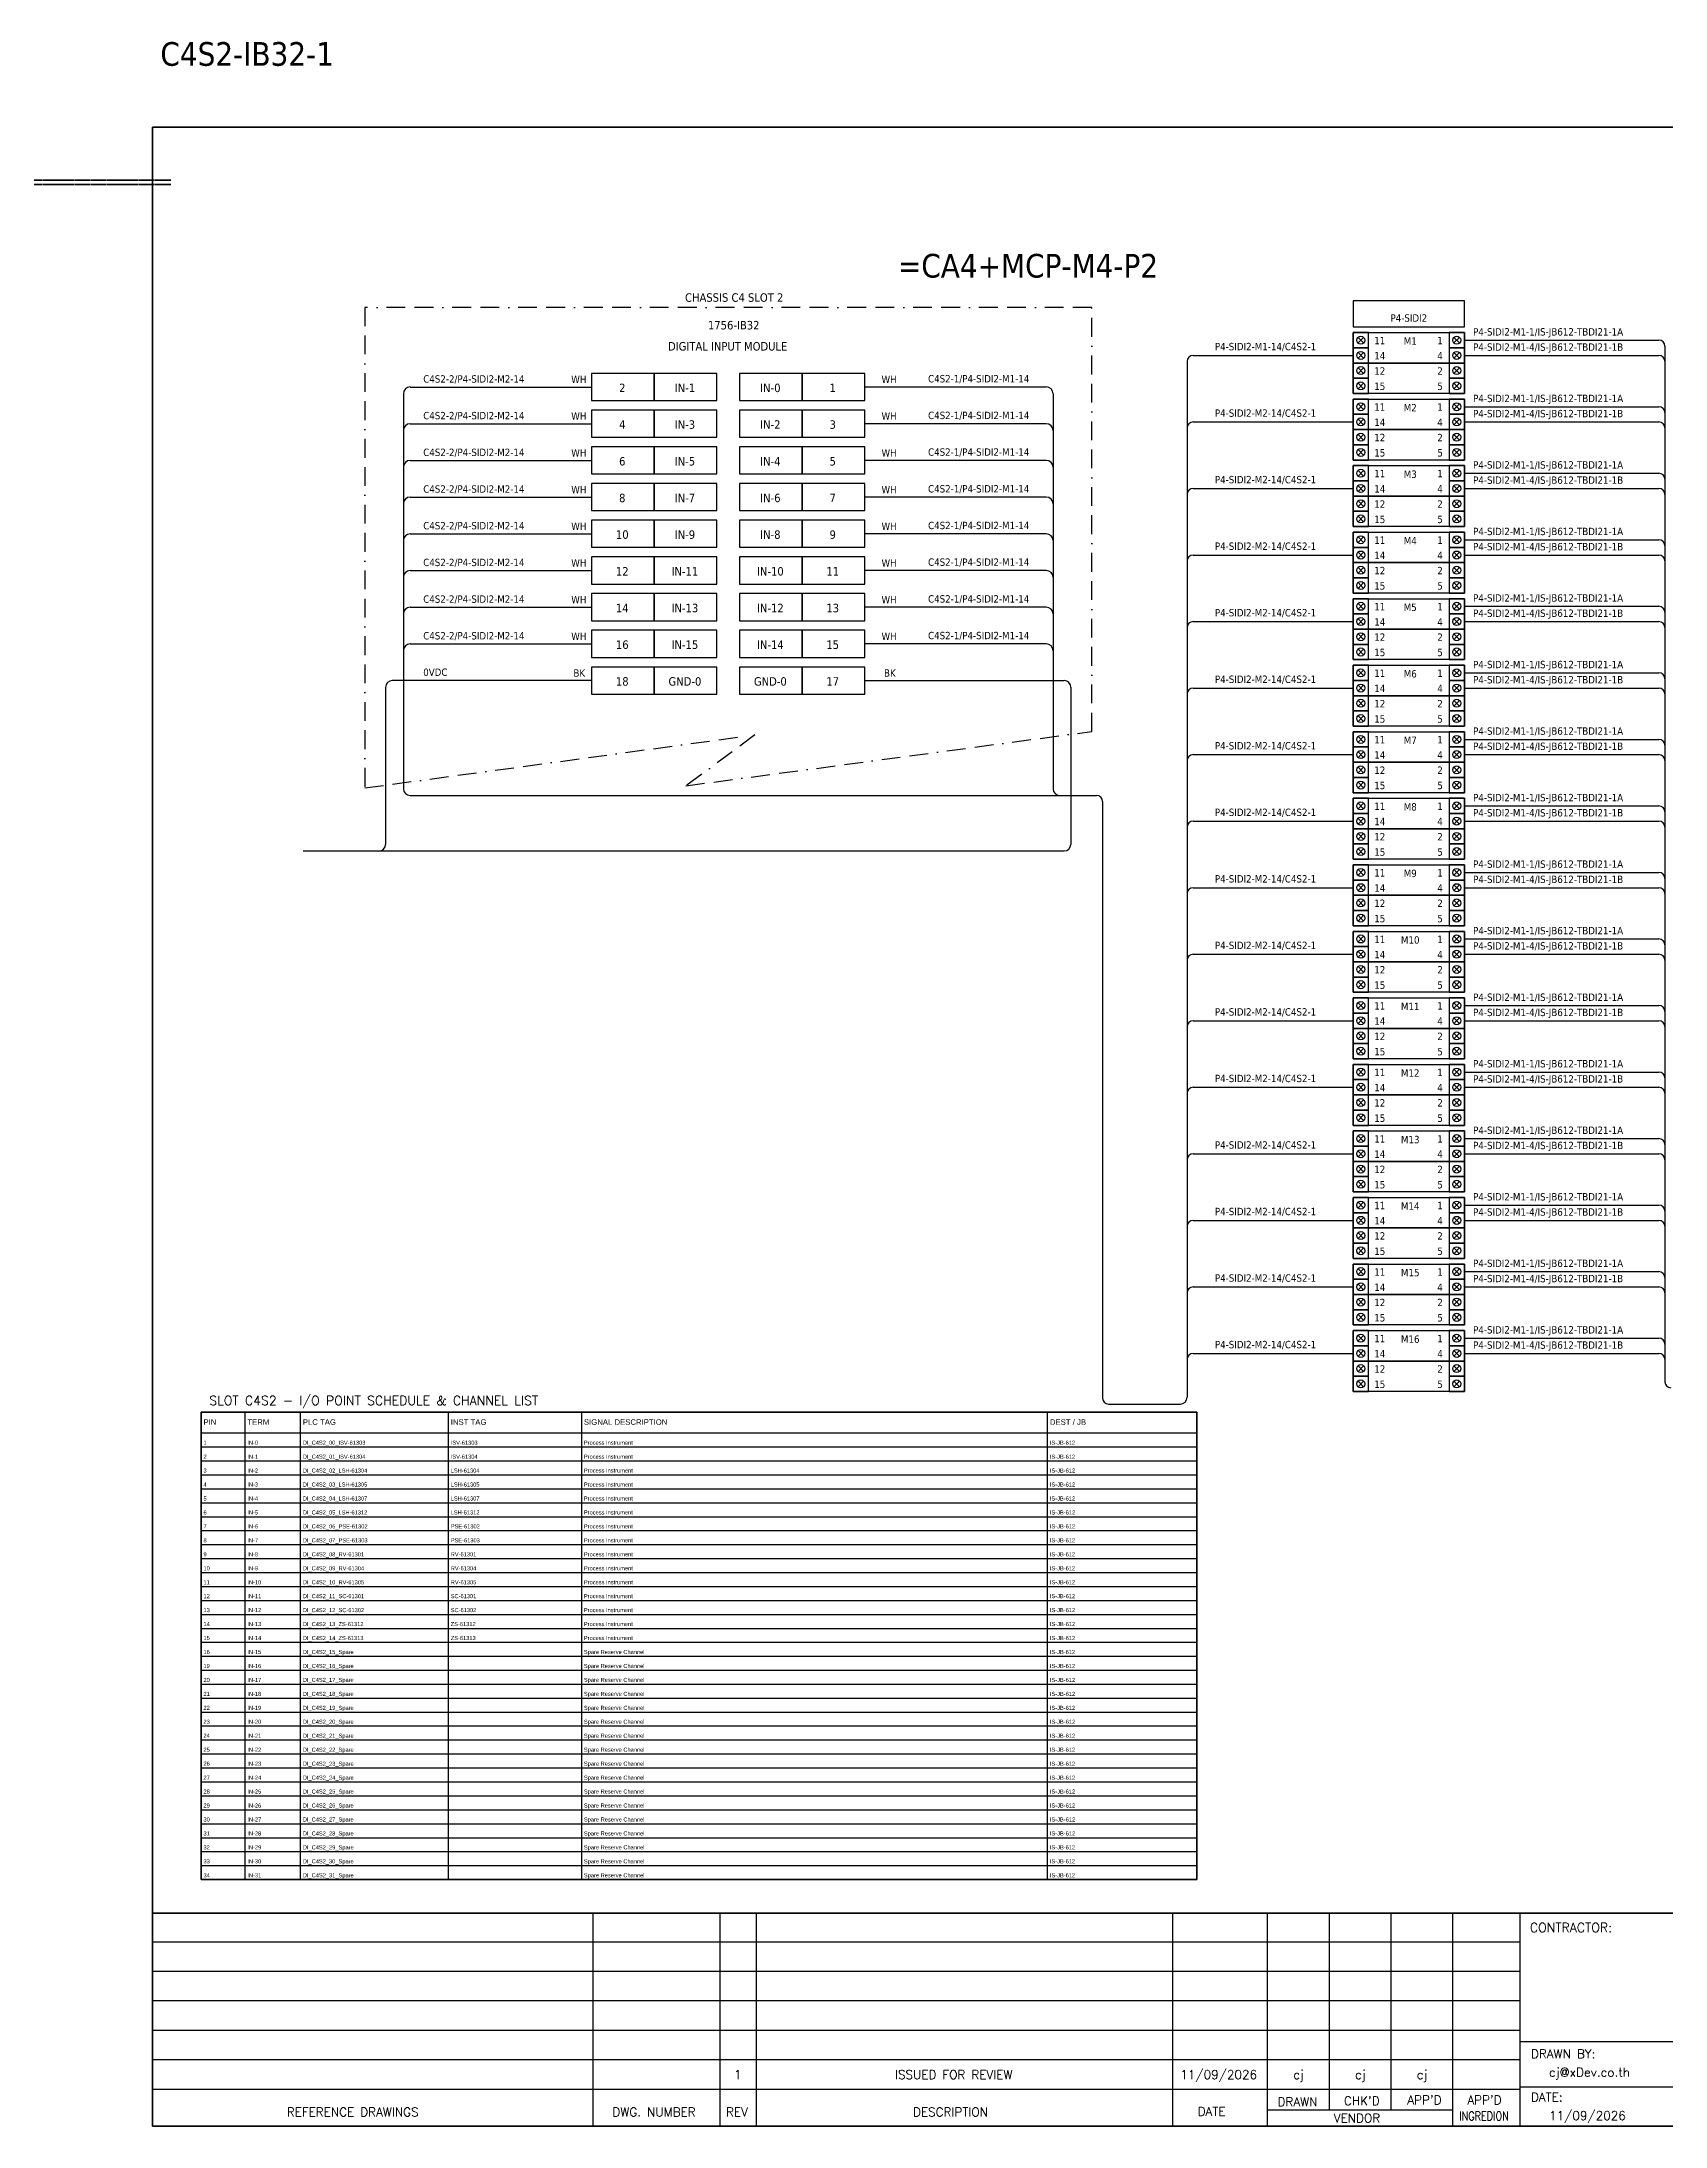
# Model space of a CAD drawing. Header units: millimetres. Extents: x 0 to 66793, y 0 to 2820.
# Drawn here: x 12430 to 14625, y 0 to 2820 of the extents above; entities that cross this region are included whole.
import ezdxf
from ezdxf.enums import TextEntityAlignment as Align

# ---------------------------------------------------------------- set-up
doc = ezdxf.new("R2010")
doc.units = ezdxf.units.MM
doc.linetypes.add('BORDERX2', pattern=[88.9, 25.4, -12.7, 25.4, -12.7, 0, -12.7])
for name, color, linetype in [('GT_1', 9, 'Continuous'), ('HELPPOINT', 7, 'Continuous'), ('MEMBER', 7, 'Continuous'), ('x01001-FrameArea', 2, 'BORDERX2')]:
    doc.layers.add(name, color=color, linetype=linetype)
for name, color, linetype, lineweight in [('IE-EQUIP', 253, 'Continuous', 25), ('IE-WIRE', 7, 'Continuous', 25), ('power', 7, 'Continuous', 25), ('TEXTS-GREEN', 3, 'Continuous', 25)]:
    doc.layers.add(name, color=color, linetype=linetype, lineweight=lineweight)
doc.styles.add('ROMANS', font='romans.shx', dxfattribs={"width": 0.85, "height": 25})
doc.styles.get("Standard").update_dxf_attribs({"font": 'arial.ttf'})
doc.styles.add('Tahoma', font='')
doc.styles.get('Tahoma').set_extended_font_data('Tahoma')

# ---------------------------------------------------------------- blocks, each defined once
blk = doc.blocks.new('IS_HiC2821-10')
at = {"color": 1, "ltscale": 25.4}
for p, q in [((14.1, -6.5), (6.5, -14.1)), ((6.5, -6.5), (14.1, -14.1)), ((14.1, -27.1), (6.5, -34.8)), ((6.5, -27.1), (14.1, -34.8)), ((136.2, -6.5), (143.9, -14.1)), ((143.9, -6.5), (136.2, -14.1)), ((136.2, -27.1), (143.9, -34.8)), ((143.9, -27.1), (136.2, -34.8)), ((14.1, -47.7), (6.5, -55.4)), ((6.5, -47.7), (14.1, -55.4)), ((136.2, -47.7), (143.9, -55.4)), ((143.9, -47.7), (136.2, -55.4)), ((14.1, -68.3), (6.5, -76)), ((6.5, -68.3), (14.1, -76)), ((136.2, -68.3), (143.9, -76)), ((143.9, -68.3), (136.2, -76))]:
    blk.add_line(p, q, dxfattribs=at)
for points in [[(0, -20.6), (20.6, -20.6), (20.6, 0), (0, 0)], [(129.7, -20.6), (150.3, -20.6), (150.3, 0), (129.7, 0)], [(0, -41.2), (20.6, -41.2), (20.6, -20.6), (0, -20.6)], [(129.7, -41.2), (150.3, -41.2), (150.3, -20.6), (129.7, -20.6)], [(0, -61.8), (20.6, -61.8), (20.6, -41.2), (0, -41.2)], [(129.7, -61.8), (150.3, -61.8), (150.3, -41.2), (129.7, -41.2)], [(0, -82.4), (20.6, -82.4), (20.6, -61.8), (0, -61.8)], [(129.7, -82.4), (150.3, -82.4), (150.3, -61.8), (129.7, -61.8)]]:
    blk.add_lwpolyline(points, close=True, dxfattribs=at)
for points in [[(0, 0), (150.3, 0), (150.3, -41.2), (0, -41.2)], [(0, -41.2), (150.3, -41.2), (150.3, -82.4), (0, -82.4)]]:
    blk.add_lwpolyline(points, close=True)
for centre in [(10.3, -10.3), (10.3, -30.9), (140, -10.3), (140, -30.9), (10.3, -51.5), (140, -51.5), (10.3, -72.1), (140, -72.1)]:
    blk.add_circle(centre, 5.42, dxfattribs=at)
at = {"layer": 'power', "color": 7, "style": 'Tahoma'}
for s, p in [('11', (35.9, -10.8)), ('14', (35.9, -31.4)), ('4', (117.4, -31.4)), ('1', (117.4, -10.8)), ('12', (35.9, -52)), ('2', (117.4, -52)), ('15', (35.9, -72.7)), ('5', (117.4, -72.7))]:
    blk.add_text(s, height=9.97, dxfattribs=at).set_placement(p, align=Align.MIDDLE_CENTER)

msp = doc.modelspace()

# ---------------------------------------------------------------- linework, layer by layer
at = {"color": 7}
for p, q in [((12704.9, 333.8), (12704.9, 965.9)), ((12779.9, 333.8), (12779.9, 965.9)), ((12979.9, 333.8), (12979.9, 965.9)), ((13159.9, 333.8), (13159.9, 965.9)), ((13789.9, 333.8), (13789.9, 965.9)), ((12645.6, 937.9), (13991.4, 937.9))]:
    msp.add_line(p, q, dxfattribs=at)
at = {"color": 8}
for p, q in [((12645.6, 919), (13991.4, 919)), ((12645.6, 900.1), (13991.4, 900.1)), ((12645.6, 881.3), (13991.4, 881.3)), ((12645.6, 862.4), (13991.4, 862.4)), ((12645.6, 843.5), (13991.4, 843.5)), ((12645.6, 824.6), (13991.4, 824.6)), ((12645.6, 805.8), (13991.4, 805.8)), ((12645.6, 786.9), (13991.4, 786.9)), ((12645.6, 768), (13991.4, 768)), ((12645.6, 749.1), (13991.4, 749.1)), ((12645.6, 730.2), (13991.4, 730.2)), ((12645.6, 711.4), (13991.4, 711.4)), ((12645.6, 692.5), (13991.4, 692.5)), ((12645.6, 673.6), (13991.4, 673.6)), ((12645.6, 654.7), (13991.4, 654.7)), ((12645.6, 635.9), (13991.4, 635.9)), ((12645.6, 617), (13991.4, 617)), ((12645.6, 598.1), (13991.4, 598.1)), ((12645.6, 579.2), (13991.4, 579.2)), ((12645.6, 560.3), (13991.4, 560.3)), ((12645.6, 541.5), (13991.4, 541.5)), ((12645.6, 522.6), (13991.4, 522.6)), ((12645.6, 503.7), (13991.4, 503.7)), ((12645.6, 484.8), (13991.4, 484.8)), ((12645.6, 465.9), (13991.4, 465.9)), ((12645.6, 447.1), (13991.4, 447.1)), ((12645.6, 428.2), (13991.4, 428.2)), ((12645.6, 409.3), (13991.4, 409.3)), ((12645.6, 390.4), (13991.4, 390.4)), ((12645.6, 371.6), (13991.4, 371.6)), ((12645.6, 352.7), (13991.4, 352.7))]:
    msp.add_line(p, q, dxfattribs=at)
at = {"color": 4, "ltscale": 25.4}
msp.add_lwpolyline([(14203, 2434), (14353.3, 2434), (14353.3, 2469.2), (14203, 2469.2)], close=True, dxfattribs=at)
msp.add_lwpolyline([(12645.6, 965.9), (13991.4, 965.9), (13991.4, 333.8), (12645.6, 333.8)], close=True)
at = {"color": 7}
msp.add_lwpolyline([(12645.6, 333.8), (13991.4, 333.8), (13991.4, 965.9), (12645.6, 965.9), (12645.6, 333.8)], dxfattribs=at)
at = {"layer": 'GT_1', "color": 4}
for p, q in [((13175.3, 0), (13175.3, 288.2)), ((13347.2, 0), (13347.2, 288.2)), ((13396.3, 0), (13396.3, 288.2)), ((13959, 0), (13959, 288.2)), ((14087.3, 0), (14087.3, 288.2)), ((14170.9, 21.8), (14170.9, 288.2)), ((14254.4, 21.8), (14254.4, 288.2)), ((14337.7, 0), (14337.7, 288.2)), ((14428.7, 0), (14428.7, 288.2)), ((14428.7, 249.3), (12579.9, 249.3)), ((14428.7, 209.5), (12579.9, 209.5)), ((14428.7, 169.6), (12579.9, 169.6)), ((14428.7, 129.7), (12579.9, 129.7)), ((15215.7, 114.3), (14428.7, 114.3)), ((14428.7, 89.7), (12579.9, 89.7)), ((14428.6, 49.8), (12579.9, 49.8)), ((15215.7, 52.9), (14428.7, 52.9)), ((14337.7, 21.8), (14087.3, 21.8))]:
    msp.add_line(p, q, dxfattribs=at)
at = {"layer": 'HELPPOINT', "color": 4, "lineweight": 35}
for p, q in [((12579.9, 0), (12579.9, 2704.2)), ((12579.9, 2704.2), (16473.2, 2704.2)), ((12579.9, 0), (12579.9, 2704.2)), ((12579.9, 2704.2), (16473.2, 2704.2)), ((16473.2, 0), (12579.9, 0)), ((16473.2, 0), (12579.9, 0))]:
    msp.add_line(p, q, dxfattribs=at)
at = {"layer": 'IE-EQUIP', "linetype": 'Continuous', "ltscale": 25.4}
for points in [[(13173.3, 2334.4), (13258, 2334.4), (13258, 2371.1), (13173.3, 2371.1)], [(13258, 2334.4), (13342.6, 2334.4), (13342.6, 2371.1), (13258, 2371.1)], [(13373.5, 2334.4), (13458.1, 2334.4), (13458.1, 2371.1), (13373.5, 2371.1)], [(13458.1, 2334.4), (13542.8, 2334.4), (13542.8, 2371.1), (13458.1, 2371.1)], [(13173.3, 2284.8), (13258, 2284.8), (13258, 2321.5), (13173.3, 2321.5)], [(13258, 2284.8), (13342.6, 2284.8), (13342.6, 2321.5), (13258, 2321.5)], [(13373.5, 2284.8), (13458.1, 2284.8), (13458.1, 2321.5), (13373.5, 2321.5)], [(13458.1, 2284.8), (13542.8, 2284.8), (13542.8, 2321.5), (13458.1, 2321.5)], [(13173.3, 2235.1), (13258, 2235.1), (13258, 2271.8), (13173.3, 2271.8)], [(13258, 2235.1), (13342.6, 2235.1), (13342.6, 2271.8), (13258, 2271.8)], [(13373.5, 2235.1), (13458.1, 2235.1), (13458.1, 2271.8), (13373.5, 2271.8)], [(13458.1, 2235.1), (13542.8, 2235.1), (13542.8, 2271.8), (13458.1, 2271.8)], [(13173.3, 2185.5), (13258, 2185.5), (13258, 2222.2), (13173.3, 2222.2)], [(13258, 2185.5), (13342.6, 2185.5), (13342.6, 2222.2), (13258, 2222.2)], [(13373.5, 2185.5), (13458.1, 2185.5), (13458.1, 2222.2), (13373.5, 2222.2)], [(13458.1, 2185.5), (13542.8, 2185.5), (13542.8, 2222.2), (13458.1, 2222.2)], [(13173.3, 2135.9), (13258, 2135.9), (13258, 2172.6), (13173.3, 2172.6)], [(13258, 2135.9), (13342.6, 2135.9), (13342.6, 2172.6), (13258, 2172.6)], [(13373.5, 2135.9), (13458.1, 2135.9), (13458.1, 2172.6), (13373.5, 2172.6)], [(13458.1, 2135.9), (13542.8, 2135.9), (13542.8, 2172.6), (13458.1, 2172.6)], [(13173.3, 2086.2), (13258, 2086.2), (13258, 2122.9), (13173.3, 2122.9)], [(13258, 2086.2), (13342.6, 2086.2), (13342.6, 2122.9), (13258, 2122.9)], [(13373.5, 2086.2), (13458.1, 2086.2), (13458.1, 2122.9), (13373.5, 2122.9)], [(13458.1, 2086.2), (13542.8, 2086.2), (13542.8, 2122.9), (13458.1, 2122.9)], [(13173.3, 2036.6), (13258, 2036.6), (13258, 2073.3), (13173.3, 2073.3)], [(13258, 2036.6), (13342.6, 2036.6), (13342.6, 2073.3), (13258, 2073.3)], [(13373.5, 2036.6), (13458.1, 2036.6), (13458.1, 2073.3), (13373.5, 2073.3)], [(13458.1, 2036.6), (13542.8, 2036.6), (13542.8, 2073.3), (13458.1, 2073.3)], [(13173.3, 1987), (13258, 1987), (13258, 2023.7), (13173.3, 2023.7)], [(13258, 1987), (13342.6, 1987), (13342.6, 2023.7), (13258, 2023.7)], [(13373.5, 1987), (13458.1, 1987), (13458.1, 2023.7), (13373.5, 2023.7)], [(13458.1, 1987), (13542.8, 1987), (13542.8, 2023.7), (13458.1, 2023.7)], [(13173.3, 1937.3), (13258, 1937.3), (13258, 1974), (13173.3, 1974)], [(13258, 1937.3), (13342.6, 1937.3), (13342.6, 1974), (13258, 1974)], [(13373.5, 1937.3), (13458.1, 1937.3), (13458.1, 1974), (13373.5, 1974)], [(13458.1, 1937.3), (13542.8, 1937.3), (13542.8, 1974), (13458.1, 1974)]]:
    msp.add_lwpolyline(points, close=True, dxfattribs=at)
at = {"layer": 'IE-WIRE', "color": 4}
for p, q in [((14353.3, 2416.1), (14616.4, 2416.1)), ((13986.5, 2395.5), (14203, 2395.5)), ((14353.3, 2395.5), (14616.4, 2395.5)), ((14353.3, 2326.1), (14616.4, 2326.1)), ((13986.5, 2305.5), (14203, 2305.5)), ((14353.3, 2305.5), (14616.4, 2305.5)), ((14353.3, 2236.1), (14616.4, 2236.1)), ((13986.5, 2215.5), (14203, 2215.5)), ((14353.3, 2215.5), (14616.4, 2215.5)), ((14353.3, 2146.1), (14616.4, 2146.1)), ((13986.5, 2125.5), (14203, 2125.5)), ((14353.3, 2125.5), (14616.4, 2125.5)), ((13986.5, 2035.5), (14203, 2035.5)), ((14353.3, 2056.1), (14616.4, 2056.1)), ((14353.3, 2035.5), (14616.4, 2035.5)), ((14353.3, 1966.1), (14616.4, 1966.1)), ((13986.5, 1945.5), (14203, 1945.5)), ((14353.3, 1945.5), (14616.4, 1945.5)), ((14353.3, 1876.1), (14616.4, 1876.1)), ((13986.5, 1855.5), (14203, 1855.5)), ((14353.3, 1855.5), (14616.4, 1855.5)), ((12928, 1800.2), (13856.1, 1800.2)), ((14353.3, 1786.1), (14616.4, 1786.1)), ((13986.5, 1765.5), (14203, 1765.5)), ((14353.3, 1765.5), (14616.4, 1765.5)), ((14353.3, 1696.1), (14616.4, 1696.1)), ((13986.5, 1675.5), (14203, 1675.5)), ((14353.3, 1675.5), (14616.4, 1675.5)), ((13986.5, 1585.5), (14203, 1585.5)), ((14353.3, 1606.1), (14616.4, 1606.1)), ((14353.3, 1585.5), (14616.4, 1585.5)), ((13986.5, 1495.5), (14203, 1495.5)), ((14353.3, 1516.1), (14616.4, 1516.1)), ((14353.3, 1495.5), (14616.4, 1495.5)), ((14353.3, 1426.1), (14616.4, 1426.1)), ((13986.5, 1405.5), (14203, 1405.5)), ((14353.3, 1405.5), (14616.4, 1405.5)), ((14353.3, 1336.1), (14616.4, 1336.1)), ((13986.5, 1315.5), (14203, 1315.5)), ((14353.3, 1315.5), (14616.4, 1315.5)), ((14353.3, 1246.1), (14616.4, 1246.1)), ((13986.5, 1225.5), (14203, 1225.5)), ((14353.3, 1225.5), (14616.4, 1225.5)), ((13986.5, 1135.5), (14203, 1135.5)), ((14353.3, 1156.1), (14616.4, 1156.1)), ((14353.3, 1135.5), (14616.4, 1135.5)), ((13986.5, 1045.5), (14203, 1045.5)), ((14353.3, 1066.1), (14616.4, 1066.1)), ((14353.3, 1045.5), (14616.4, 1045.5)), ((13872.1, 977), (13969.3, 977))]:
    msp.add_line(p, q, dxfattribs=at)
at = {"layer": 'IE-WIRE', "color": 4, "ltscale": 25.4}
for p, q in [((14624.4, 2408.1), (14624.4, 1007.1)), ((13978.5, 2387.5), (13978.5, 986.2)), ((12918.9, 2343.6), (12918.9, 1817.5)), ((12928.1, 2352.7), (13173.3, 2352.7)), ((13788.1, 2352.7), (13542.8, 2352.7)), ((13797.2, 2343.6), (13797.2, 1879.8)), ((12928.1, 2303.1), (13173.3, 2303.1)), ((13788.1, 2303.1), (13542.8, 2303.1)), ((12928.1, 2253.5), (13173.3, 2253.5)), ((13788.1, 2253.5), (13542.8, 2253.5)), ((12928.1, 2203.8), (13173.3, 2203.8)), ((13788.1, 2203.8), (13542.8, 2203.8)), ((12928.1, 2154.2), (13173.3, 2154.2)), ((13788.1, 2154.2), (13542.8, 2154.2)), ((12928.1, 2104.6), (13173.3, 2104.6)), ((13788.1, 2104.6), (13542.8, 2104.6)), ((12928.1, 2055), (13173.3, 2055)), ((13788.1, 2055), (13542.8, 2055)), ((12928.1, 2005.3), (13173.3, 2005.3)), ((13788.1, 2005.3), (13542.8, 2005.3)), ((12918.9, 1879.8), (12918.9, 1809.3)), ((13797.2, 1879.8), (13797.2, 1809.3)), ((13864.1, 1792.2), (13864.1, 985))]:
    msp.add_line(p, q, dxfattribs=at)
at = {"layer": 'IE-WIRE', "color": 7, "ltscale": 25.4}
for p, q in [((12894.8, 1946.5), (12894.8, 1814.2)), ((13173.3, 1955.7), (12903.9, 1955.7)), ((13542.8, 1955.7), (13812.2, 1955.7)), ((13821.3, 1946.5), (13821.3, 1800.2)), ((12894.8, 1879.8), (12894.8, 1734.1)), ((13821.3, 1800.2), (13821.3, 1734.1)), ((13812.3, 1725.1), (12783.3, 1725.1))]:
    msp.add_line(p, q, dxfattribs=at)
at = {"layer": 'IE-WIRE', "color": 4, "ltscale": 25.4}
for centre, radius, start, end in [((14616.4, 2408.1), 8, 0, 90), ((14616.4, 2387.5), 8, 0, 90), ((12928.1, 2343.6), 9.17, 90, 180), ((13788.1, 2343.6), 9.17, 0, 90), ((14616.4, 2318.1), 8, 0, 90), ((12928.1, 2293.9), 9.17, 90, 180), ((13788.1, 2293.9), 9.17, 0, 90), ((14616.4, 2297.5), 8, 0, 90), ((12928.1, 2244.3), 9.17, 90, 180), ((13788.1, 2244.3), 9.17, 0, 90), ((14616.4, 2228.1), 8, 0, 90), ((12928.1, 2194.7), 9.17, 90, 180), ((13788.1, 2194.7), 9.17, 0, 90), ((14616.4, 2207.5), 8, 0, 90), ((12928.1, 2145), 9.17, 90, 180), ((13788.1, 2145), 9.17, 0, 90), ((14616.4, 2138.1), 8, 0, 90), ((14616.4, 2117.5), 8, 0, 90), ((12928.1, 2095.4), 9.17, 90, 180), ((13788.1, 2095.4), 9.17, 0, 90), ((12928.1, 2045.8), 9.17, 90, 180), ((13788.1, 2045.8), 9.17, 0, 90), ((14616.4, 2048.1), 8, 0, 90), ((14616.4, 2027.5), 8, 0, 90), ((12928.1, 1996.1), 9.17, 90, 180), ((13788.1, 1996.1), 9.17, 0, 90), ((14616.4, 1958.1), 8, 0, 90), ((14616.4, 1937.5), 8, 0, 90), ((14616.4, 1868.1), 8, 0, 90), ((14616.4, 1847.5), 8, 0, 90), ((13856.1, 1792.2), 8, 0, 90), ((14616.4, 1778.1), 8, 0, 90), ((14616.4, 1757.5), 8, 0, 90), ((14616.4, 1688.1), 8, 0, 90), ((14616.4, 1667.5), 8, 0, 90), ((14616.4, 1598.1), 8, 0, 90), ((14616.4, 1577.5), 8, 0, 90), ((14616.4, 1508.1), 8, 0, 90), ((14616.4, 1487.5), 8, 0, 90), ((14616.4, 1418.1), 8, 0, 90), ((14616.4, 1397.5), 8, 0, 90), ((14616.4, 1328.1), 8, 0, 90), ((14616.4, 1307.5), 8, 0, 90), ((14616.4, 1238.1), 8, 0, 90), ((14616.4, 1217.5), 8, 0, 90), ((14616.4, 1148.1), 8, 0, 90), ((14616.4, 1127.5), 8, 0, 90), ((14616.4, 1058.1), 8, 0, 90), ((14616.4, 1037.5), 8, 0, 90)]:
    msp.add_arc(centre, radius, start, end, dxfattribs=at)
at = {"layer": 'IE-WIRE', "color": 4}
for centre, radius, start, end in [((13986.5, 2387.5), 8, 90, 180), ((13986.5, 2297.5), 8, 90, 180), ((13986.5, 2207.5), 8, 90, 180), ((13986.5, 2117.5), 8, 90, 180), ((13986.5, 2027.5), 8, 90, 180), ((13986.5, 1937.5), 8, 90, 180), ((13986.5, 1847.5), 8, 90, 180), ((12928, 1809.3), 9.14, 180, 270), ((13806.4, 1809.3), 9.14, 180, 270), ((13986.5, 1757.5), 8, 90, 180), ((13986.5, 1667.5), 8, 90, 180), ((13986.5, 1577.5), 8, 90, 180), ((13986.5, 1487.5), 8, 90, 180), ((13986.5, 1397.5), 8, 90, 180), ((13986.5, 1307.5), 8, 90, 180), ((13986.5, 1217.5), 8, 90, 180), ((13986.5, 1127.5), 8, 90, 180), ((13986.5, 1037.5), 8, 90, 180), ((14632.4, 1007.1), 8, 180, 270), ((13872.1, 985), 8, 180, 270), ((13969.3, 986.2), 9.14, 270, 0)]:
    msp.add_arc(centre, radius, start, end, dxfattribs=at)
at = {"layer": 'IE-WIRE', "color": 7, "ltscale": 25.4}
for centre, radius, start, end in [((12903.9, 1946.5), 9.14, 90, 180), ((13812.2, 1946.5), 9.14, 0, 90), ((12885.8, 1734.1), 8.96, 270, 0), ((13812.3, 1734.1), 8.96, 270, 0), ((13812.3, 1734.1), 8.96, 270, 0)]:
    msp.add_arc(centre, radius, start, end, dxfattribs=at)
at = {"layer": 'MEMBER', "color": 4, "lineweight": 35}
msp.add_line((12579.9, 288.2), (16473.2, 288.2), dxfattribs=at)
msp.add_line((12579.9, 288.2), (16473.2, 288.2), dxfattribs=at)
at = {"layer": 'x01001-FrameArea'}
for p, q in [((13849.5, 2460.5), (12866.6, 2460.5)), ((12866.6, 2460.5), (12866.6, 1810.4)), ((13849.5, 1886.8), (13849.5, 2460.5)), ((12866.6, 1810.4), (13394, 1882.1)), ((13300.9, 1813.3), (13849.5, 1886.8)), ((13394, 1882.1), (13300.9, 1813.3))]:
    msp.add_line(p, q, dxfattribs=at)

# ---------------------------------------------------------------- block references
for p in [(14203, 2426.4), (14203, 2336.4), (14203, 2246.4), (14203, 2156.4), (14203, 2066.4), (14203, 1976.4), (14203, 1886.4), (14203, 1796.4), (14203, 1706.4), (14203, 1616.4), (14203, 1526.4), (14203, 1436.4), (14203, 1346.4), (14203, 1256.4), (14203, 1166.4), (14203, 1076.4)]:
    msp.add_blockref('IS_HiC2821-10', p)

# ---------------------------------------------------------------- texts
at = {"color": 2, "style": 'Tahoma'}
msp.add_text('C4S2-IB32-1', height=32, dxfattribs=at).set_placement((12590.3, 2787.3))
for s, height, p in [('=CA4+MCP-M4-P2', 32, (13763.3, 2516.8)), ('CHASSIS C4 SLOT 2', 11.441, (13366.1, 2473.8)), ('1756-IB32', 11.44, (13365.5, 2436.4)), ('DIGITAL INPUT MODULE', 11.441, (13357.3, 2407.8)), ('2', 11.4, (13214.8, 2351.6)), ('IN-1', 11.44, (13299.5, 2351.6)), ('IN-0', 11.44, (13415, 2351.6)), ('1', 11.4, (13499.3, 2351.6)), ('4', 11.4, (13214.8, 2302)), ('IN-3', 11.44, (13299.5, 2302)), ('IN-2', 11.44, (13415, 2302)), ('3', 11.4, (13499.3, 2302)), ('6', 11.4, (13214.8, 2252.3)), ('IN-5', 11.44, (13299.5, 2252.3)), ('IN-4', 11.44, (13415, 2252.3)), ('5', 11.4, (13499.3, 2252.3)), ('8', 11.4, (13214.8, 2202.7)), ('IN-7', 11.44, (13299.5, 2202.7)), ('IN-6', 11.44, (13415, 2202.7)), ('7', 11.4, (13499.3, 2202.7)), ('10', 11.44, (13214.8, 2153.1)), ('IN-9', 11.44, (13299.5, 2153.1)), ('IN-8', 11.44, (13415, 2153.1)), ('9', 11.4, (13499.3, 2153.1)), ('12', 11.44, (13214.8, 2103.4)), ('IN-11', 11.44, (13299.5, 2103.4)), ('IN-10', 11.44, (13415, 2103.4)), ('11', 11.44, (13499.3, 2103.4)), ('14', 11.44, (13214.8, 2053.8)), ('IN-13', 11.44, (13299.5, 2053.8)), ('IN-12', 11.44, (13415, 2053.8)), ('13', 11.44, (13499.3, 2053.8)), ('16', 11.44, (13214.8, 2004.2)), ('IN-15', 11.44, (13299.5, 2004.2)), ('IN-14', 11.44, (13415, 2004.2)), ('15', 11.44, (13499.3, 2004.2)), ('18', 11.44, (13214.8, 1954.5)), ('GND-0', 11.44, (13299.5, 1954.5)), ('GND-0', 11.44, (13415, 1954.5)), ('17', 11.44, (13499.3, 1954.5))]:
    msp.add_text(s, height=height, dxfattribs=at).set_placement(p, align=Align.MIDDLE_CENTER)
at = {"color": 4, "style": 'Tahoma'}
msp.add_text('P4-SIDI2', height=9.95, dxfattribs=at).set_placement((14278.2, 2446.1), align=Align.MIDDLE_CENTER)
for s, height, p in [('P4-SIDI2-M1-1/IS-JB612-TBDI21-1A', 9.949, (14365.1, 2422.4)), ('P4-SIDI2-M1-14/C4S2-1', 9.949, (14016, 2402.5)), ('P4-SIDI2-M1-4/IS-JB612-TBDI21-1B', 9.949, (14365.1, 2401.8)), ('C4S2-2/P4-SIDI2-M2-14', 9.949, (12945.7, 2358.7)), ('C4S2-1/P4-SIDI2-M1-14', 9.949, (13628.2, 2359)), ('WH', 9.95, (13145.8, 2358)), ('WH', 9.95, (13565.3, 2358)), ('P4-SIDI2-M1-1/IS-JB612-TBDI21-1A', 9.949, (14365.1, 2332.4)), ('C4S2-2/P4-SIDI2-M2-14', 9.949, (12945.7, 2309.1)), ('WH', 9.95, (13145.8, 2308.4)), ('WH', 9.95, (13565.3, 2308.4)), ('C4S2-1/P4-SIDI2-M1-14', 9.949, (13628.2, 2309.4)), ('P4-SIDI2-M2-14/C4S2-1', 9.949, (14016, 2312.5)), ('P4-SIDI2-M1-4/IS-JB612-TBDI21-1B', 9.949, (14365.1, 2311.8)), ('C4S2-2/P4-SIDI2-M2-14', 9.949, (12945.7, 2259.4)), ('WH', 9.95, (13145.8, 2258.7)), ('WH', 9.95, (13565.3, 2258.7)), ('C4S2-1/P4-SIDI2-M1-14', 9.949, (13628.2, 2259.8)), ('P4-SIDI2-M2-14/C4S2-1', 9.949, (14016, 2222.5)), ('P4-SIDI2-M1-1/IS-JB612-TBDI21-1A', 9.949, (14365.1, 2242.4)), ('P4-SIDI2-M1-4/IS-JB612-TBDI21-1B', 9.949, (14365.1, 2221.8)), ('C4S2-2/P4-SIDI2-M2-14', 9.949, (12945.7, 2209.8)), ('WH', 9.95, (13145.8, 2209.1)), ('WH', 9.95, (13565.3, 2209.1)), ('C4S2-1/P4-SIDI2-M1-14', 9.949, (13628.2, 2210.1)), ('C4S2-2/P4-SIDI2-M2-14', 9.949, (12945.7, 2160.2)), ('WH', 9.95, (13145.8, 2159.5)), ('WH', 9.95, (13565.3, 2159.5)), ('C4S2-1/P4-SIDI2-M1-14', 9.949, (13628.2, 2160.5)), ('P4-SIDI2-M1-1/IS-JB612-TBDI21-1A', 9.949, (14365.1, 2152.4)), ('C4S2-2/P4-SIDI2-M2-14', 9.949, (12945.7, 2110.5)), ('WH', 9.95, (13145.8, 2109.8)), ('WH', 9.95, (13565.3, 2109.8)), ('C4S2-1/P4-SIDI2-M1-14', 9.949, (13628.2, 2110.9)), ('P4-SIDI2-M2-14/C4S2-1', 9.949, (14016, 2132.5)), ('P4-SIDI2-M1-4/IS-JB612-TBDI21-1B', 9.949, (14365.1, 2131.8)), ('C4S2-2/P4-SIDI2-M2-14', 9.949, (12945.7, 2060.9)), ('WH', 9.95, (13145.8, 2060.2)), ('WH', 9.95, (13565.3, 2060.2)), ('C4S2-1/P4-SIDI2-M1-14', 9.949, (13628.2, 2061.2)), ('P4-SIDI2-M1-1/IS-JB612-TBDI21-1A', 9.949, (14365.1, 2062.4)), ('P4-SIDI2-M2-14/C4S2-1', 9.949, (14016, 2042.5)), ('P4-SIDI2-M1-4/IS-JB612-TBDI21-1B', 9.949, (14365.1, 2041.8)), ('C4S2-2/P4-SIDI2-M2-14', 9.949, (12945.7, 2011.3)), ('WH', 9.95, (13145.8, 2010.6)), ('WH', 9.95, (13565.3, 2010.6)), ('C4S2-1/P4-SIDI2-M1-14', 9.949, (13628.2, 2011.6)), ('P4-SIDI2-M1-1/IS-JB612-TBDI21-1A', 9.949, (14365.1, 1972.4)), ('P4-SIDI2-M2-14/C4S2-1', 9.949, (14016, 1952.5)), ('P4-SIDI2-M1-4/IS-JB612-TBDI21-1B', 9.949, (14365.1, 1951.8)), ('P4-SIDI2-M1-1/IS-JB612-TBDI21-1A', 9.949, (14365.1, 1882.4)), ('P4-SIDI2-M2-14/C4S2-1', 9.949, (14016, 1862.5)), ('P4-SIDI2-M1-4/IS-JB612-TBDI21-1B', 9.949, (14365.1, 1861.8)), ('P4-SIDI2-M2-14/C4S2-1', 9.949, (14016, 1772.5)), ('P4-SIDI2-M1-1/IS-JB612-TBDI21-1A', 9.949, (14365.1, 1792.4)), ('P4-SIDI2-M1-4/IS-JB612-TBDI21-1B', 9.949, (14365.1, 1771.8)), ('P4-SIDI2-M2-14/C4S2-1', 9.949, (14016, 1682.5)), ('P4-SIDI2-M1-1/IS-JB612-TBDI21-1A', 9.949, (14365.1, 1702.4)), ('P4-SIDI2-M1-4/IS-JB612-TBDI21-1B', 9.949, (14365.1, 1681.8)), ('P4-SIDI2-M1-1/IS-JB612-TBDI21-1A', 9.949, (14365.1, 1612.4)), ('P4-SIDI2-M2-14/C4S2-1', 9.949, (14016, 1592.5)), ('P4-SIDI2-M1-4/IS-JB612-TBDI21-1B', 9.949, (14365.1, 1591.8)), ('P4-SIDI2-M1-1/IS-JB612-TBDI21-1A', 9.949, (14365.1, 1522.4)), ('P4-SIDI2-M2-14/C4S2-1', 9.949, (14016, 1502.5)), ('P4-SIDI2-M1-4/IS-JB612-TBDI21-1B', 9.949, (14365.1, 1501.8)), ('P4-SIDI2-M1-1/IS-JB612-TBDI21-1A', 9.949, (14365.1, 1432.4)), ('P4-SIDI2-M2-14/C4S2-1', 9.949, (14016, 1412.5)), ('P4-SIDI2-M1-4/IS-JB612-TBDI21-1B', 9.949, (14365.1, 1411.8)), ('P4-SIDI2-M2-14/C4S2-1', 9.949, (14016, 1322.5)), ('P4-SIDI2-M1-1/IS-JB612-TBDI21-1A', 9.949, (14365.1, 1342.4)), ('P4-SIDI2-M1-4/IS-JB612-TBDI21-1B', 9.949, (14365.1, 1321.8)), ('P4-SIDI2-M2-14/C4S2-1', 9.949, (14016, 1232.5)), ('P4-SIDI2-M1-1/IS-JB612-TBDI21-1A', 9.949, (14365.1, 1252.4)), ('P4-SIDI2-M1-4/IS-JB612-TBDI21-1B', 9.949, (14365.1, 1231.8)), ('P4-SIDI2-M1-1/IS-JB612-TBDI21-1A', 9.949, (14365.1, 1162.4)), ('P4-SIDI2-M2-14/C4S2-1', 9.949, (14016, 1142.5)), ('P4-SIDI2-M1-4/IS-JB612-TBDI21-1B', 9.949, (14365.1, 1141.8)), ('P4-SIDI2-M1-1/IS-JB612-TBDI21-1A', 9.949, (14365.1, 1072.4)), ('P4-SIDI2-M2-14/C4S2-1', 9.949, (14016, 1052.5)), ('P4-SIDI2-M1-4/IS-JB612-TBDI21-1B', 9.949, (14365.1, 1051.8))]:
    msp.add_text(s, height=height, dxfattribs=at).set_placement(p)
at = {"color": 7, "style": 'Tahoma'}
for s, p in [('0VDC', (12945.7, 1962)), ('BK', (13148.8, 1960.9)), ('BK', (13568.7, 1960.9))]:
    msp.add_text(s, height=9.95, dxfattribs=at).set_placement(p)
at = {"color": 3}
for s, p in [('PIN', (12648.6, 948.9)), ('TERM', (12707.9, 948.9)), ('PLC TAG', (12782.9, 948.9)), ('INST TAG', (12982.9, 948.9)), ('SIGNAL DESCRIPTION', (13162.9, 948.9)), ('DEST / JB', (13792.9, 948.9))]:
    msp.add_text(s, height=7.5, dxfattribs=at).set_placement(p)
at = {"color": 7}
for s, p in [('2', (12648.6, 903.1)), ('1', (12648.6, 922)), ('IN-0', (12707.9, 922)), ('IN-1', (12707.9, 903.1)), ('DI_C4S2_00_ISV-61303', (12782.9, 922)), ('DI_C4S2_01_ISV-61304', (12782.9, 903.1)), ('ISV-61303', (12982.9, 922)), ('ISV-61304', (12982.9, 903.1)), ('Process Instrument', (13162.9, 922)), ('Process Instrument', (13162.9, 903.1)), ('IS-JB-612', (13792.9, 922)), ('IS-JB-612', (13792.9, 903.1)), ('3', (12648.6, 884.3)), ('IN-2', (12707.9, 884.3)), ('DI_C4S2_02_LSH-61304', (12782.9, 884.3)), ('LSH-61304', (12982.9, 884.3)), ('Process Instrument', (13162.9, 884.3)), ('IS-JB-612', (13792.9, 884.3)), ('4', (12648.6, 865.4)), ('5', (12648.6, 846.5)), ('IN-3', (12707.9, 865.4)), ('IN-4', (12707.9, 846.5)), ('DI_C4S2_03_LSH-61305', (12782.9, 865.4)), ('DI_C4S2_04_LSH-61307', (12782.9, 846.5)), ('LSH-61305', (12982.9, 865.4)), ('LSH-61307', (12982.9, 846.5)), ('Process Instrument', (13162.9, 865.4)), ('Process Instrument', (13162.9, 846.5)), ('IS-JB-612', (13792.9, 865.4)), ('IS-JB-612', (13792.9, 846.5)), ('6', (12648.6, 827.6)), ('IN-5', (12707.9, 827.6)), ('DI_C4S2_05_LSH-61312', (12782.9, 827.6)), ('LSH-61312', (12982.9, 827.6)), ('Process Instrument', (13162.9, 827.6)), ('IS-JB-612', (13792.9, 827.6)), ('8', (12648.6, 789.9)), ('7', (12648.6, 808.8)), ('IN-6', (12707.9, 808.8)), ('IN-7', (12707.9, 789.9)), ('DI_C4S2_06_PSE-61302', (12782.9, 808.8)), ('DI_C4S2_07_PSE-61303', (12782.9, 789.9)), ('PSE-61302', (12982.9, 808.8)), ('PSE-61303', (12982.9, 789.9)), ('Process Instrument', (13162.9, 808.8)), ('Process Instrument', (13162.9, 789.9)), ('IS-JB-612', (13792.9, 808.8)), ('IS-JB-612', (13792.9, 789.9)), ('9', (12648.6, 771)), ('IN-8', (12707.9, 771)), ('DI_C4S2_08_RV-61301', (12782.9, 771)), ('RV-61301', (12982.9, 771)), ('Process Instrument', (13162.9, 771)), ('IS-JB-612', (13792.9, 771)), ('10', (12648.6, 752.1)), ('11', (12648.6, 733.2)), ('IN-9', (12707.9, 752.1)), ('IN-10', (12707.9, 733.2)), ('DI_C4S2_09_RV-61304', (12782.9, 752.1)), ('DI_C4S2_10_RV-61305', (12782.9, 733.2)), ('RV-61304', (12982.9, 752.1)), ('RV-61305', (12982.9, 733.2)), ('Process Instrument', (13162.9, 752.1)), ('Process Instrument', (13162.9, 733.2)), ('IS-JB-612', (13792.9, 752.1)), ('IS-JB-612', (13792.9, 733.2)), ('12', (12648.6, 714.4)), ('IN-11', (12707.9, 714.4)), ('DI_C4S2_11_SC-61301', (12782.9, 714.4)), ('SC-61301', (12982.9, 714.4)), ('Process Instrument', (13162.9, 714.4)), ('IS-JB-612', (13792.9, 714.4)), ('13', (12648.6, 695.5)), ('14', (12648.6, 676.6)), ('IN-12', (12707.9, 695.5)), ('IN-13', (12707.9, 676.6)), ('DI_C4S2_12_SC-61302', (12782.9, 695.5)), ('DI_C4S2_13_ZS-61312', (12782.9, 676.6)), ('ZS-61312', (12982.9, 676.6)), ('SC-61302', (12982.9, 695.5)), ('Process Instrument', (13162.9, 695.5)), ('Process Instrument', (13162.9, 676.6)), ('IS-JB-612', (13792.9, 695.5)), ('IS-JB-612', (13792.9, 676.6)), ('15', (12648.6, 657.7)), ('IN-14', (12707.9, 657.7)), ('DI_C4S2_14_ZS-61313', (12782.9, 657.7)), ('ZS-61313', (12982.9, 657.7)), ('Process Instrument', (13162.9, 657.7)), ('IS-JB-612', (13792.9, 657.7)), ('16', (12648.6, 638.9)), ('19', (12648.6, 620)), ('IN-15', (12707.9, 638.9)), ('IN-16', (12707.9, 620)), ('DI_C4S2_15_Spare', (12782.9, 638.9)), ('DI_C4S2_16_Spare', (12782.9, 620)), ('Spare Reserve Channel', (13162.9, 638.9)), ('Spare Reserve Channel', (13162.9, 620)), ('IS-JB-612', (13792.9, 638.9)), ('IS-JB-612', (13792.9, 620)), ('20', (12648.6, 601.1)), ('IN-17', (12707.9, 601.1)), ('DI_C4S2_17_Spare', (12782.9, 601.1)), ('Spare Reserve Channel', (13162.9, 601.1)), ('IS-JB-612', (13792.9, 601.1)), ('21', (12648.6, 582.2)), ('22', (12648.6, 563.3)), ('IN-18', (12707.9, 582.2)), ('IN-19', (12707.9, 563.3)), ('DI_C4S2_18_Spare', (12782.9, 582.2)), ('DI_C4S2_19_Spare', (12782.9, 563.3)), ('Spare Reserve Channel', (13162.9, 582.2)), ('Spare Reserve Channel', (13162.9, 563.3)), ('IS-JB-612', (13792.9, 582.2)), ('IS-JB-612', (13792.9, 563.3)), ('23', (12648.6, 544.5)), ('IN-20', (12707.9, 544.5)), ('DI_C4S2_20_Spare', (12782.9, 544.5)), ('Spare Reserve Channel', (13162.9, 544.5)), ('IS-JB-612', (13792.9, 544.5)), ('24', (12648.6, 525.6)), ('25', (12648.6, 506.7)), ('IN-21', (12707.9, 525.6)), ('IN-22', (12707.9, 506.7)), ('DI_C4S2_21_Spare', (12782.9, 525.6)), ('DI_C4S2_22_Spare', (12782.9, 506.7)), ('Spare Reserve Channel', (13162.9, 525.6)), ('Spare Reserve Channel', (13162.9, 506.7)), ('IS-JB-612', (13792.9, 525.6)), ('IS-JB-612', (13792.9, 506.7)), ('26', (12648.6, 487.8)), ('IN-23', (12707.9, 487.8)), ('DI_C4S2_23_Spare', (12782.9, 487.8)), ('Spare Reserve Channel', (13162.9, 487.8)), ('IS-JB-612', (13792.9, 487.8)), ('27', (12648.6, 468.9)), ('28', (12648.6, 450.1)), ('IN-24', (12707.9, 468.9)), ('IN-25', (12707.9, 450.1)), ('DI_C4S2_24_Spare', (12782.9, 468.9)), ('DI_C4S2_25_Spare', (12782.9, 450.1)), ('Spare Reserve Channel', (13162.9, 468.9)), ('Spare Reserve Channel', (13162.9, 450.1)), ('IS-JB-612', (13792.9, 468.9)), ('IS-JB-612', (13792.9, 450.1)), ('29', (12648.6, 431.2)), ('IN-26', (12707.9, 431.2)), ('DI_C4S2_26_Spare', (12782.9, 431.2)), ('Spare Reserve Channel', (13162.9, 431.2)), ('IS-JB-612', (13792.9, 431.2)), ('30', (12648.6, 412.3)), ('31', (12648.6, 393.4)), ('IN-27', (12707.9, 412.3)), ('IN-28', (12707.9, 393.4)), ('DI_C4S2_27_Spare', (12782.9, 412.3)), ('DI_C4S2_28_Spare', (12782.9, 393.4)), ('Spare Reserve Channel', (13162.9, 412.3)), ('Spare Reserve Channel', (13162.9, 393.4)), ('IS-JB-612', (13792.9, 412.3)), ('IS-JB-612', (13792.9, 393.4)), ('32', (12648.6, 374.6)), ('IN-29', (12707.9, 374.6)), ('DI_C4S2_29_Spare', (12782.9, 374.6)), ('Spare Reserve Channel', (13162.9, 374.6)), ('IS-JB-612', (13792.9, 374.6)), ('33', (12648.6, 355.7)), ('34', (12648.6, 336.8)), ('IN-30', (12707.9, 355.7)), ('IN-31', (12707.9, 336.8)), ('DI_C4S2_30_Spare', (12782.9, 355.7)), ('DI_C4S2_31_Spare', (12782.9, 336.8)), ('Spare Reserve Channel', (13162.9, 355.7)), ('Spare Reserve Channel', (13162.9, 336.8)), ('IS-JB-612', (13792.9, 355.7)), ('IS-JB-612', (13792.9, 336.8))]:
    msp.add_text(s, height=5.5, dxfattribs=at).set_placement(p)
at = {"layer": 'MEMBER', "color": 4, "ltscale": 0.8, "style": 'ROMANS'}
for s, height, p in [('SLOT C4S2 - I/O POINT SCHEDULE & CHANNEL LIST', 12.35, (12656.5, 975.6)), ('CONTRACTOR:', 12.35, (14441.8, 262.7)), ('DRAWN BY:', 11.88, (14443.3, 92.1)), ('cj@xDev.co.th', 11.875, (14467.7, 67.2)), ('DRAWN', 11.88, (14100.7, 27.3)), ("CHK'D", 11.88, (14190.5, 28.5)), ("APP'D", 11.88, (14276.1, 29.7)), ("APP'D", 11.88, (14357.3, 29.7)), ('DATE:', 11.88, (14443.3, 33.6)), ('REFERENCE DRAWINGS', 11.875, (12761.3, 13.4)), ('DWG. NUMBER', 11.875, (13201.5, 13.4)), ('REV', 11.88, (13355, 13.4)), ('DESCRIPTION', 11.875, (13607.9, 13.4)), ('DATE', 11.88, (13992.7, 14.2)), ('VENDOR', 11.88, (14176.8, 5.1)), ('11/09/2026', 11.88, (14467.7, 8.5))]:
    msp.add_text(s, height=height, dxfattribs=at).set_placement(p)
for s, height, p in [('1', 11.9, (13370.8, 69.9)), ('ISSUED FOR REVIEW', 11.875, (13662.9, 69.9)), ('11/09/2026', 11.88, (14021.1, 69.9)), ('cj', 11.88, (14129, 69.9)), ('cj', 11.88, (14212.6, 69.9)), ('cj', 11.88, (14296.1, 69.9))]:
    msp.add_text(s, height=height, dxfattribs=at).set_placement(p, align=Align.MIDDLE_CENTER)
at = {"layer": 'MEMBER', "color": 4, "ltscale": 0.8, "style": 'ROMANS', "width": 0.8}
msp.add_text('INGREDION', height=11.88, dxfattribs=at).set_placement((14346.5, 8))
at = {"layer": 'power', "color": 7, "style": 'Tahoma'}
for s, p in [('M1', (14280.1, 2414.8)), ('M2', (14280.1, 2324.8)), ('M3', (14280.1, 2234.8)), ('M4', (14280.1, 2144.8)), ('M5', (14280.1, 2054.8)), ('M6', (14280.1, 1964.8)), ('M7', (14280.1, 1874.8)), ('M8', (14280.1, 1784.8)), ('M9', (14280.1, 1694.8)), ('M10', (14280.1, 1604.8)), ('M11', (14280.1, 1514.8)), ('M12', (14280.1, 1424.8)), ('M13', (14280.1, 1334.8)), ('M14', (14280.1, 1244.8)), ('M15', (14280.1, 1154.8)), ('M16', (14280.1, 1064.8))]:
    msp.add_text(s, height=9.97, dxfattribs=at).set_placement(p, align=Align.MIDDLE_CENTER)
at = {"layer": 'TEXTS-GREEN'}
msp.add_text('══════════════ AUTOMATION PANEL CA1 (CONTROLLOGIX C4S1 1756-IB32) ══════════════', height=22, dxfattribs=at).set_placement((11086.6, 2620))

doc.saveas('drawing.dxf')
